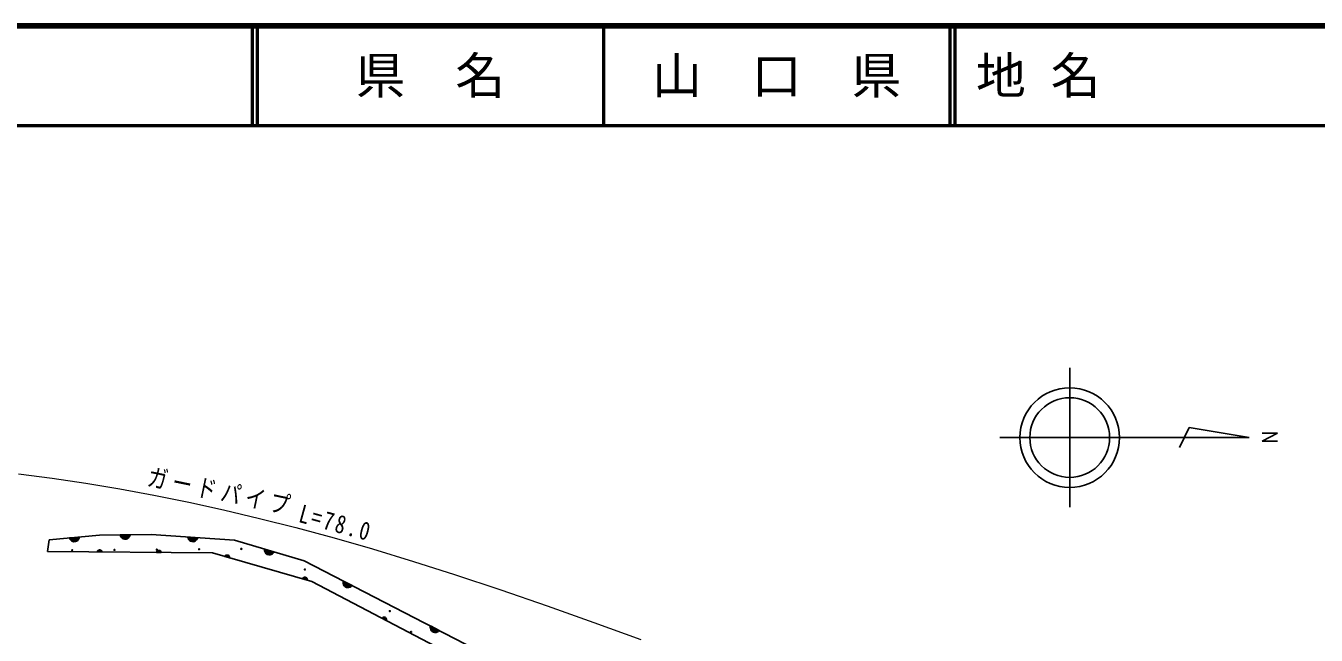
# Model space of a CAD drawing. Units: millimetres, scale not verified. Extents: x 40000 to 680000, y 20000 to 380000.
# Drawn here: x 275032 to 404517, y 318812 to 380000 of the extents above; entities that cross this region are included whole.
import ezdxf
from ezdxf.enums import TextEntityAlignment as Align

# ---------------------------------------------------------------- set-up
doc = ezdxf.new("R2010")
doc.units = ezdxf.units.MM
doc.header["$LTSCALE"] = 1000
for name, color, linetype, lineweight in [('M-BGD', 7, 'Continuous', 25), ('M-BMK-SRVR', 3, 'Continuous', 25), ('M-STR-HTXT', 7, 'Continuous', 13), ('M-TTL', 2, 'Continuous', 140), ('M-TTL-LINE', 7, 'Continuous', 50)]:
    doc.layers.add(name, color=color, linetype=linetype, lineweight=lineweight)
doc.layers.add('M-TTL-TXT', color=7, linetype='Continuous')
doc.styles.add('ＭＳ ゴシック', font='')
doc.styles.get('ＭＳ ゴシック').set_extended_font_data('MS Gothic')

msp = doc.modelspace()

# ---------------------------------------------------------------- linework, layer by layer
at = {"layer": 'M-BGD'}
for p, q in [((282421, 328865), (287597, 328907)), ((287597, 328907), (295966, 328339)), ((277222, 327215), (277386, 328385)), ((277386, 328385), (282421, 328865)), ((279406, 328578), (280401, 328672)), ((279454, 328467), (279406, 328578)), ((280382, 328608), (279437, 328518)), ((279523, 328375), (279454, 328467)), ((279468, 328458), (280363, 328543)), ((280332, 328477), (279513, 328399)), ((279631, 328275), (279523, 328375)), ((279564, 328342), (280288, 328411)), ((279746, 328226), (279631, 328275)), ((280234, 328343), (279632, 328285)), ((279866, 328200), (279746, 328226)), ((279755, 328234), (280126, 328269)), ((280021, 328214), (279866, 328200)), ((280134, 328263), (280021, 328214)), ((280238, 328333), (280134, 328263)), ((280324, 328452), (280238, 328333)), ((280372, 328554), (280324, 328452)), ((280401, 328672), (280372, 328554)), ((284509, 328882), (285509, 328890)), ((284547, 328767), (284509, 328882)), ((285484, 328827), (284534, 328819)), ((284608, 328670), (284547, 328767)), ((284560, 328757), (285460, 328764)), ((285423, 328702), (284600, 328695)), ((284706, 328561), (284608, 328670)), ((284646, 328633), (285373, 328639)), ((284817, 328502), (284706, 328561)), ((285314, 328576), (284709, 328571)), ((284935, 328465), (284817, 328502)), ((284827, 328509), (285199, 328512)), ((285090, 328466), (284935, 328465)), ((285207, 328505), (285090, 328466)), ((285316, 328566), (285207, 328505)), ((285413, 328677), (285316, 328566)), ((285470, 328775), (285413, 328677)), ((285509, 328890), (285470, 328775)), ((291312, 328540), (291282, 328657)), ((291282, 328657), (292280, 328589)), ((292251, 328529), (291303, 328593)), ((291365, 328438), (291312, 328540)), ((291324, 328529), (292222, 328468)), ((292180, 328408), (291360, 328464)), ((291455, 328322), (291365, 328438)), ((291400, 328398), (292126, 328349)), ((291561, 328255), (291455, 328322)), ((292062, 328291), (291458, 328332)), ((291676, 328209), (291561, 328255)), ((291571, 328262), (291943, 328236)), ((291830, 328199), (291676, 328209)), ((291950, 328228), (291830, 328199)), ((292064, 328281), (291950, 328228)), ((292168, 328384), (292064, 328281)), ((292232, 328477), (292168, 328384)), ((292280, 328589), (292232, 328477)), ((295966, 328339), (302955, 326272)), ((293767, 327071), (277222, 327215)), ((282192, 327172), (282213, 327229)), ((282692, 327168), (282192, 327172)), ((282205, 327203), (282680, 327199)), ((282213, 327229), (282242, 327278)), ((282668, 327230), (282218, 327234)), ((282237, 327265), (282648, 327262)), ((282242, 327278), (282291, 327332)), ((282626, 327293), (282262, 327296)), ((282291, 327332), (282347, 327362)), ((282293, 327327), (282595, 327325)), ((282347, 327362), (282405, 327380)), ((282537, 327357), (282350, 327358)), ((282405, 327380), (282483, 327380)), ((282483, 327380), (282542, 327360)), ((282542, 327360), (282596, 327330)), ((282596, 327330), (282645, 327274)), ((282645, 327274), (282674, 327225)), ((282674, 327225), (282692, 327168)), ((288131, 327120), (288151, 327178)), ((288631, 327116), (288131, 327120)), ((288144, 327151), (288619, 327147)), ((288151, 327178), (288180, 327226)), ((288606, 327179), (288156, 327182)), ((288175, 327214), (288587, 327210)), ((288180, 327226), (288230, 327281)), ((288564, 327241), (288201, 327245)), ((288230, 327281), (288285, 327310)), ((288231, 327276), (288533, 327273)), ((288285, 327310), (288344, 327328)), ((288475, 327305), (288289, 327306)), ((288344, 327328), (288421, 327328)), ((288421, 327328), (288480, 327308)), ((288480, 327308), (288535, 327278)), ((288535, 327278), (288583, 327223)), ((288583, 327223), (288613, 327174)), ((288613, 327174), (288631, 327116)), ((303721, 324221), (293767, 327071)), ((295004, 326717), (295039, 326767)), ((295484, 326579), (295004, 326717)), ((295024, 326744), (295481, 326613)), ((295039, 326767), (295080, 326806)), ((295477, 326646), (295045, 326770)), ((295071, 326795), (295467, 326682)), ((295080, 326806), (295142, 326845)), ((295454, 326718), (295104, 326818)), ((295142, 326845), (295203, 326859)), ((295142, 326840), (295432, 326757)), ((295203, 326859), (295265, 326861)), ((295385, 326803), (295205, 326854)), ((295265, 326861), (295339, 326839)), ((295339, 326839), (295390, 326805)), ((295390, 326805), (295435, 326761)), ((295435, 326761), (295467, 326695)), ((295467, 326695), (295482, 326640)), ((295482, 326640), (295484, 326579)), ((298984, 327327), (298981, 327448)), ((298981, 327448), (299940, 327164)), ((299014, 327216), (298984, 327327)), ((299898, 327111), (298987, 327381)), ((298993, 327314), (299857, 327058)), ((299803, 327009), (299014, 327242)), ((299077, 327083), (299014, 327216)), ((299040, 327170), (299737, 326963)), ((299165, 326994), (299077, 327083)), ((299662, 326920), (299082, 327092)), ((299267, 326925), (299165, 326994)), ((299177, 326999), (299534, 326893)), ((299416, 326881), (299267, 326925)), ((299539, 326884), (299416, 326881)), ((299661, 326910), (299539, 326884)), ((299786, 326988), (299661, 326910)), ((299869, 327065), (299786, 326988)), ((299940, 327164), (299869, 327065)), ((302955, 326272), (329204, 312751)), ((302798, 324485), (302833, 324535)), ((303279, 324347), (302798, 324485)), ((302819, 324512), (303275, 324381)), ((302833, 324535), (302874, 324574)), ((303272, 324414), (302839, 324538)), ((302866, 324563), (303261, 324450)), ((302874, 324574), (302936, 324613)), ((303248, 324486), (302899, 324586)), ((302936, 324613), (302997, 324627)), ((302936, 324608), (303227, 324525)), ((302997, 324627), (303059, 324629)), ((303179, 324571), (303000, 324622)), ((303059, 324629), (303134, 324608)), ((303134, 324608), (303185, 324573)), ((303185, 324573), (303229, 324529)), ((303229, 324529), (303261, 324463)), ((303261, 324463), (303277, 324408)), ((303277, 324408), (303279, 324347)), ((328347, 311328), (303721, 324221)), ((306866, 324128), (306886, 324248)), ((306875, 324014), (306866, 324128)), ((306873, 324114), (307673, 323701)), ((306911, 323872), (306875, 324014)), ((307724, 323746), (306879, 324181)), ((307611, 323663), (306880, 324040)), ((306886, 324248), (307775, 323790)), ((306891, 323964), (307538, 323630)), ((306982, 323768), (306911, 323872)), ((307456, 323602), (306918, 323879)), ((307069, 323681), (306982, 323768)), ((306994, 323770), (307325, 323599)), ((307775, 323790), (307686, 323706)), ((307207, 323610), (307069, 323681)), ((307328, 323589), (307207, 323610)), ((307453, 323592), (307328, 323589)), ((307591, 323645), (307453, 323592)), ((307686, 323706), (307591, 323645)), ((310775, 320528), (310819, 320569)), ((311218, 320296), (310775, 320528)), ((310800, 320550), (311221, 320329)), ((310819, 320569), (310867, 320599)), ((311225, 320363), (310826, 320572)), ((310857, 320590), (311221, 320400)), ((310867, 320599), (310936, 320625)), ((311216, 320438), (310894, 320607)), ((310935, 320620), (311203, 320480)), ((310936, 320625), (310999, 320626)), ((310999, 320626), (311059, 320616)), ((311165, 320535), (311000, 320621)), ((311059, 320616), (311128, 320580)), ((311128, 320580), (311171, 320536)), ((311171, 320536), (311206, 320484)), ((311206, 320484), (311224, 320413)), ((311228, 320355), (311218, 320296)), ((311224, 320413), (311228, 320355)), ((315616, 319621), (315635, 319740)), ((315625, 319507), (315616, 319621)), ((315622, 319606), (316423, 319194)), ((315661, 319364), (315625, 319507)), ((316473, 319238), (315629, 319673)), ((316361, 319156), (315629, 319533)), ((315635, 319740), (316524, 319283)), ((315641, 319456), (316288, 319123)), ((315731, 319261), (315661, 319364)), ((316206, 319095), (315668, 319372)), ((315819, 319174), (315731, 319261)), ((315744, 319263), (316075, 319092)), ((315956, 319103), (315819, 319174)), ((316078, 319082), (315956, 319103)), ((316203, 319085), (316078, 319082)), ((316340, 319138), (316203, 319085)), ((316436, 319199), (316340, 319138)), ((316524, 319283), (316436, 319199))]:
    msp.add_line(p, q, dxfattribs=at)
for centre in [(279690, 327342), (283933, 327377), (288175, 327411), (292418, 327446), (296660, 327480), (303041, 325411), (311561, 321237), (313699, 319133)]:
    msp.add_circle(centre, 49.8, dxfattribs=at)
at = {"layer": 'M-BMK-SRVR'}
for p, q in [((379788, 331653), (379780, 345653)), ((391784, 339660), (390785, 337659)), ((397784, 338664), (391784, 339660)), ((397784, 338664), (372784, 338649)), ((400629, 339101), (399081, 338300)), ((399081, 338300), (400631, 338309)), ((399085, 339101), (400629, 339101))]:
    msp.add_line(p, q, dxfattribs=at)
for radius in [5000, 4000]:
    msp.add_circle((379784, 338653), radius, dxfattribs=at)
at = {"layer": 'M-STR-HTXT'}
for p, q in [((274306, 335018), (277677, 334578)), ((277677, 334578), (281040, 334078)), ((281040, 334078), (284463, 333508)), ((284463, 333508), (287886, 332877)), ((287886, 332877), (291376, 332172)), ((291376, 332172), (294854, 331408)), ((294854, 331408), (298494, 330545)), ((298494, 330545), (302130, 329622)), ((302130, 329622), (305984, 328578)), ((305984, 328578), (309821, 327477)), ((309821, 327477), (313949, 326227)), ((313949, 326227), (318059, 324920)), ((318059, 324920), (322709, 323371)), ((322709, 323371), (327347, 321764)), ((327347, 321764), (332045, 320087)), ((332045, 320087), (336742, 318382))]:
    msp.add_line(p, q, dxfattribs=at)
at = {"layer": 'M-TTL'}
msp.add_line((680000, 380000), (40000, 380000), dxfattribs=at)
at = {"layer": 'M-TTL-LINE'}
for p, q in [((297750, 380000), (297750, 370000)), ((298250, 380000), (298250, 370000)), ((333000, 380000), (333000, 370000)), ((367750, 380000), (367750, 370000)), ((368250, 380000), (368250, 370000)), ((40000, 370000), (680000, 370000))]:
    msp.add_line(p, q, dxfattribs=at)

# ---------------------------------------------------------------- texts
at = {"layer": 'M-STR-HTXT', "char_height": 1833, "attachment_point": 7, "style": 'ＭＳ ゴシック'}
for s, insert, rotation in [('\\T1.25;\\W0.8;ガードパイプ', (287095, 333761), 348.3), ('\\T1.25;\\W0.8;L=78.0', (302295, 330171), 344.7)]:
    msp.add_mtext(s, dxfattribs=dict(at, insert=insert, rotation=rotation))
at = {"layer": 'M-TTL-TXT', "style": 'ＭＳ ゴシック'}
for s, p in [('県\u3000名', (315625, 375000)), ('山\u3000口\u3000県', (350375, 375000))]:
    msp.add_text(s, height=3666, dxfattribs=at).set_placement(p, align=Align.MIDDLE_CENTER)
msp.add_text('地 名', height=3666, dxfattribs=at).set_placement((370380, 375000), align=Align.MIDDLE_LEFT)

doc.saveas('drawing.dxf')
